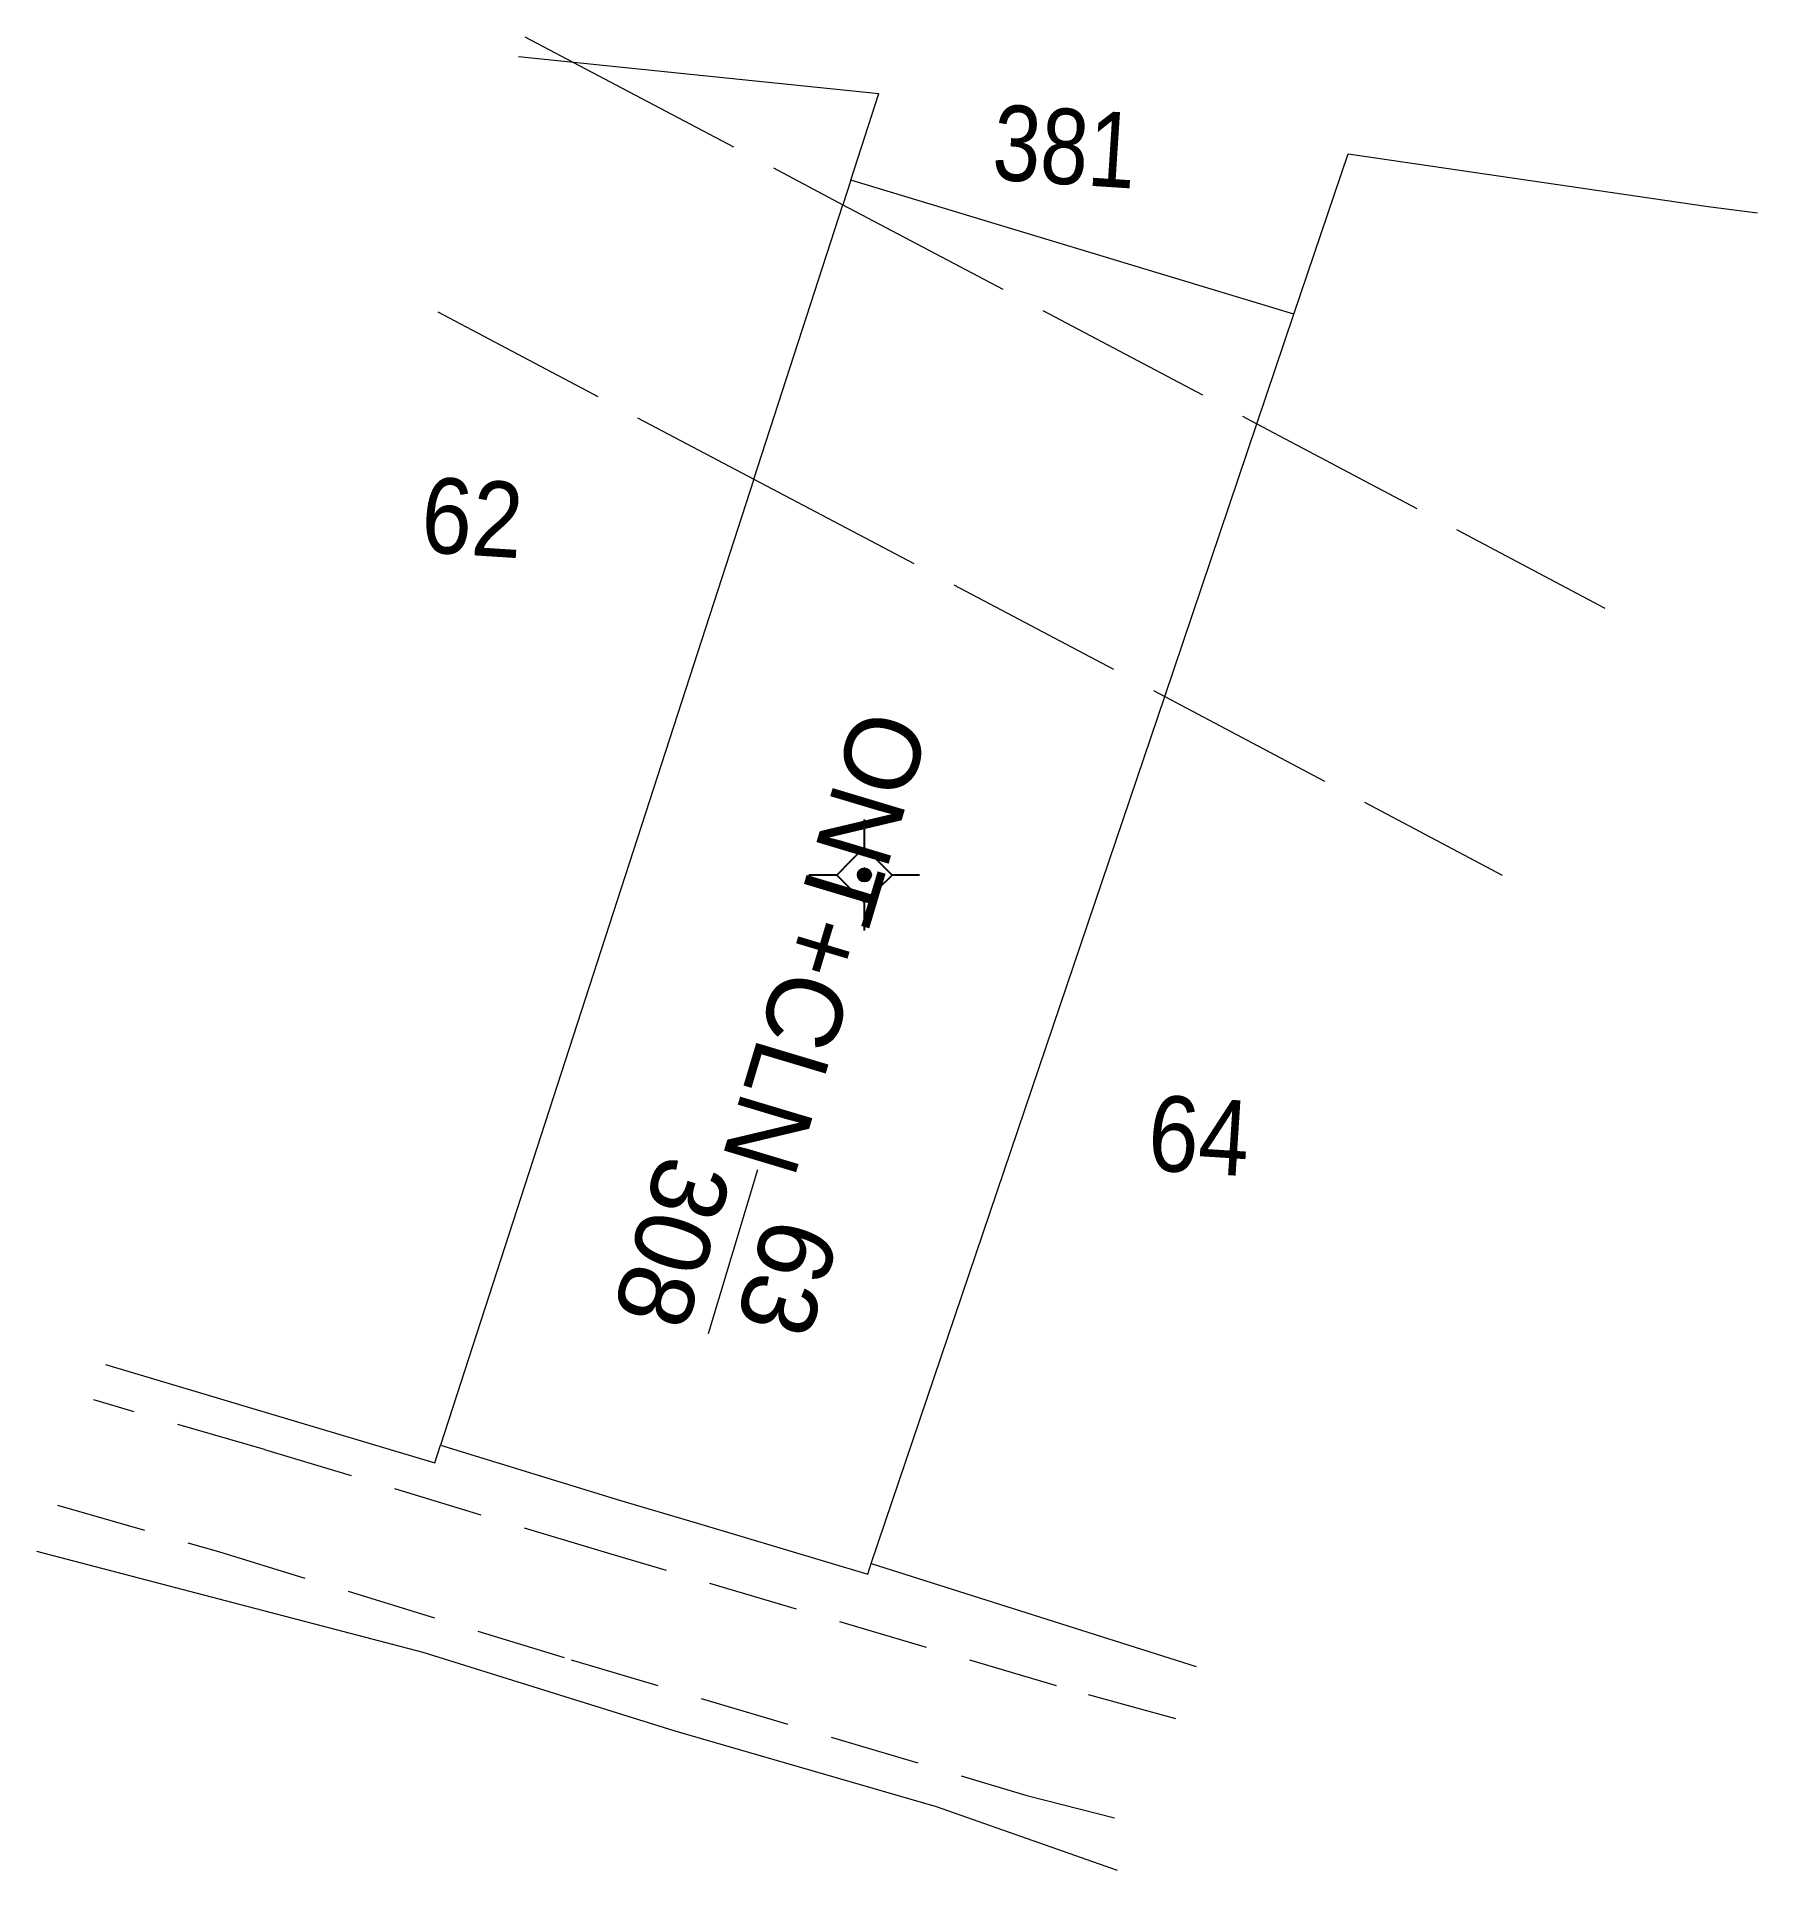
# Model space of a CAD drawing. Header units: metres. Extents: x 539479.9 to 539518.7, y 1836841.9 to 1836883.3.
import ezdxf
from ezdxf.enums import TextEntityAlignment as Align

# ---------------------------------------------------------------- set-up
doc = ezdxf.new("R2010")
doc.units = ezdxf.units.M
doc.header["$LTSCALE"] = 0.68
doc.linetypes.add('LONG_DASHED', pattern=[7.5, 6, -1.5])
doc.linetypes.add('MEDIUM_DASHED', pattern=[4.5, 3, -1.5])
for name, color, linetype, lineweight in [('1', 7, 'Continuous', 13), ('10', 7, 'Continuous', 13), ('11', 7, 'Continuous', 25), ('13', 7, 'Continuous', 13), ('22', 7, 'MEDIUM_DASHED', 13), ('50', 7, 'LONG_DASHED', 13)]:
    doc.layers.add(name, color=color, linetype=linetype, lineweight=lineweight)
for name, color, linetype in [('2', 7, 'Continuous'), ('4', 7, 'Continuous'), ('63', 7, 'Continuous')]:
    doc.layers.add(name, color=color, linetype=linetype)

msp = doc.modelspace()

# ---------------------------------------------------------------- hatches: boundary and pattern name
at = {"layer": '11'}
msp.add_hatch(color=256, dxfattribs=at).paths.add_polyline_path([(539498.7435, 1836864.3933, 1), (539498.4435, 1836864.3933, 1)])

# ---------------------------------------------------------------- linework, layer by layer
at = {"layer": '1'}
for p, q in [((539490.79, 1836882.85), (539498.92, 1836882.02)), ((539498.29, 1836880.06), (539498.92, 1836882.02)), ((539508.28, 1836877.04), (539509.51, 1836880.66)), ((539481.47, 1836853.35), (539488.9, 1836851.13)), ((539488.9, 1836851.13), (539489.03, 1836851.53)), ((539479.92, 1836849.14), (539488.63, 1836846.86)), ((539498.75, 1836848.86), (539506.08, 1836846.54)), ((539500.21, 1836843.38), (539504.3, 1836841.94))]:
    msp.add_line(p, q, dxfattribs=at)
for points in [[(539509.51, 1836880.66), (539517.63, 1836879.47), (539518.74, 1836879.33)], [(539488.63, 1836846.86), (539494.32, 1836845.09), (539500.21, 1836843.38)]]:
    msp.add_lwpolyline(points, dxfattribs=at)
at = {"layer": '10'}
for p, q in [((539496.1, 1836873.32), (539498.11, 1836879.51)), ((539505.37, 1836868.42), (539507.45, 1836874.57)), ((539498.75, 1836848.86), (539505.37, 1836868.42)), ((539498.67, 1836848.62), (539498.75, 1836848.86))]:
    msp.add_line(p, q, dxfattribs=at)
for points in [[(539507.45, 1836874.57), (539508.28, 1836877.04), (539498.29, 1836880.06), (539498.11, 1836879.51)], [(539496.1, 1836873.32), (539489.03, 1836851.53), (539493.07, 1836850.29), (539494.85, 1836849.76), (539498.67, 1836848.62)]]:
    msp.add_lwpolyline(points, dxfattribs=at)
at = {"layer": '11'}
for p, q in [((539498.59, 1836865.64), (539498.59, 1836865.02)), ((539497.97, 1836864.39), (539497.34, 1836864.39)), ((539499.84, 1836864.39), (539499.22, 1836864.39)), ((539498.59, 1836863.77), (539498.59, 1836863.14))]:
    msp.add_line(p, q, dxfattribs=at)
msp.add_lwpolyline([(539498.59, 1836865.02), (539497.97, 1836864.39), (539498.59, 1836863.77), (539499.22, 1836864.39)], close=True, dxfattribs=at)
msp.add_circle((539498.5935, 1836864.3933), 0.15, dxfattribs=at)
at = {"layer": '13'}
msp.add_line((539496.18, 1836857.74), (539495.07, 1836854.04), dxfattribs=at)
at = {"layer": '22'}
for points in [[(539505.62, 1836845.36), (539502.93, 1836846.1), (539492.88, 1836849.07), (539485.06, 1836851.43), (539481.21, 1836852.55)], [(539480.39, 1836850.18), (539484.02, 1836849.13), (539491.98, 1836846.69), (539502.26, 1836843.63), (539504.71, 1836843)]]:
    msp.add_lwpolyline(points, dxfattribs=at)
at = {"layer": '50'}
for p, q in [((539498.11, 1836879.51), (539507.45, 1836874.57)), ((539496.1, 1836873.32), (539505.37, 1836868.42))]:
    msp.add_line(p, q, dxfattribs=at)
for points in [[(539490.93, 1836883.3), (539492.03, 1836882.72), (539498.11, 1836879.51), (539498.11, 1836879.51)], [(539488.97, 1836877.09), (539496.1, 1836873.32), (539496.1, 1836873.32)], [(539507.45, 1836874.57), (539507.45, 1836874.57), (539515.3, 1836870.41)], [(539505.37, 1836868.42), (539505.37, 1836868.42), (539512.98, 1836864.39)]]:
    msp.add_lwpolyline(points, dxfattribs=at)

# ---------------------------------------------------------------- texts
at = {"layer": '1'}
for s, width, p in [('381', 0.85, (539503.0603, 1836879.9769)), ('62', 0.9, (539489.6953, 1836871.6068)), ('64', 0.9, (539506.0903, 1836857.6665))]:
    msp.add_text(s, height=1.7, rotation=356.312, dxfattribs=dict(at, width=width)).set_placement(p, align=Align.CENTER)
at = {"layer": '13'}
msp.add_text('63', height=1.7, rotation=253.313, dxfattribs=at).set_placement((539496.048, 1836855.5391), align=Align.CENTER)
at = {"layer": '2'}
msp.add_text('ONT+CLN', height=1.7, rotation=253.313, dxfattribs=at).set_placement((539495.3737, 1836857.9981), align=Align.RIGHT)
at = {"layer": '4'}
msp.add_text('308', height=1.7, rotation=253.313, dxfattribs=at).set_placement((539493.4531, 1836856.3391), align=Align.CENTER)
at = {"layer": '63'}
for p in [(539488.9049, 1836851.13), (539488.9049, 1836851.13), (539498.7549, 1836848.86), (539488.6349, 1836846.86), (539500.2149, 1836843.38)]:
    msp.add_text('D', height=0.01, dxfattribs=at).set_placement(p, align=Align.CENTER)

doc.saveas('drawing.dxf')
